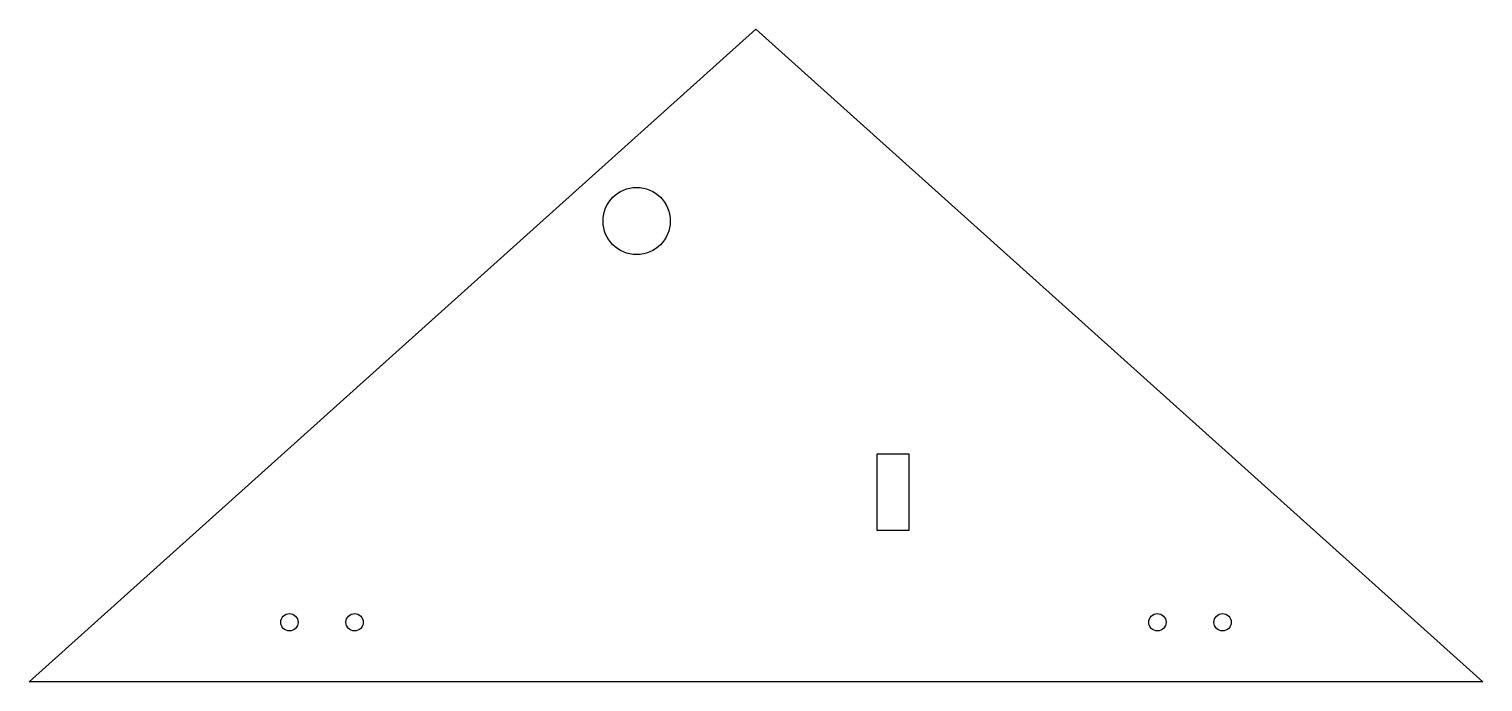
# Model space of a CAD drawing. Header units: millimetres. Extents: x 0 to 268, y 0 to 120.
import ezdxf

# ---------------------------------------------------------------- set-up
doc = ezdxf.new("R2010")
doc.units = ezdxf.units.MM

msp = doc.modelspace()

# ---------------------------------------------------------------- linework, layer by layer
for p, q in [((0, 0), (134, 120.4)), ((134, 120.4), (268, 0)), ((162.25, 42), (156.25, 42)), ((156.25, 42), (156.25, 40)), ((162.25, 40), (162.25, 42)), ((156.25, 40), (156.25, 30)), ((162.25, 30), (162.25, 40)), ((156.25, 30), (156.25, 28)), ((162.25, 28), (162.25, 30)), ((156.25, 28), (162.25, 28)), ((268, 0), (0, 0))]:
    msp.add_line(p, q)
for centre, radius in [((112, 85), 6.2), ((48, 11), 1.6), ((60, 11), 1.6), ((208, 11), 1.6), ((220, 11), 1.6)]:
    msp.add_circle(centre, radius)

doc.saveas('drawing.dxf')
